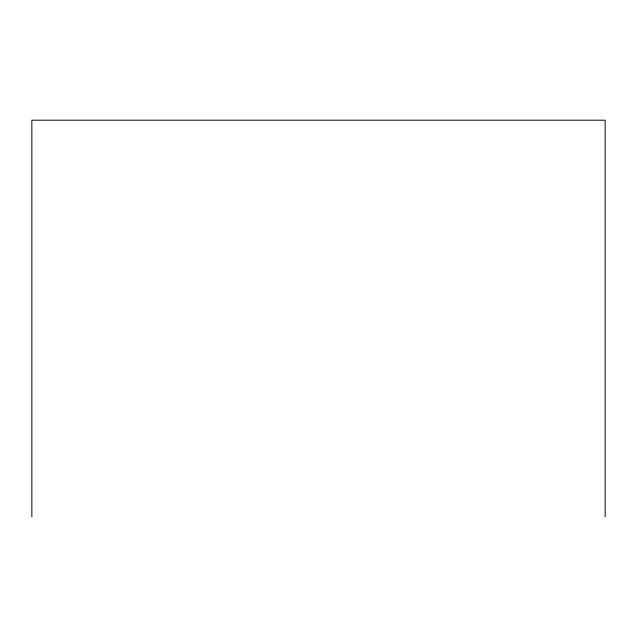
<?xml version="1.0" encoding="UTF-8"?>
<svg xmlns="http://www.w3.org/2000/svg" width="637" height="637" viewBox="0 0 637 637"><rect width="100%" height="100%" fill="white"/><g stroke="black" fill="none" stroke-linecap="round" stroke-linejoin="round"><path stroke-width="0.96" d="M605.15 516.806L605.15 120.194L31.85 120.194L31.85 516.806"/></g></svg>
